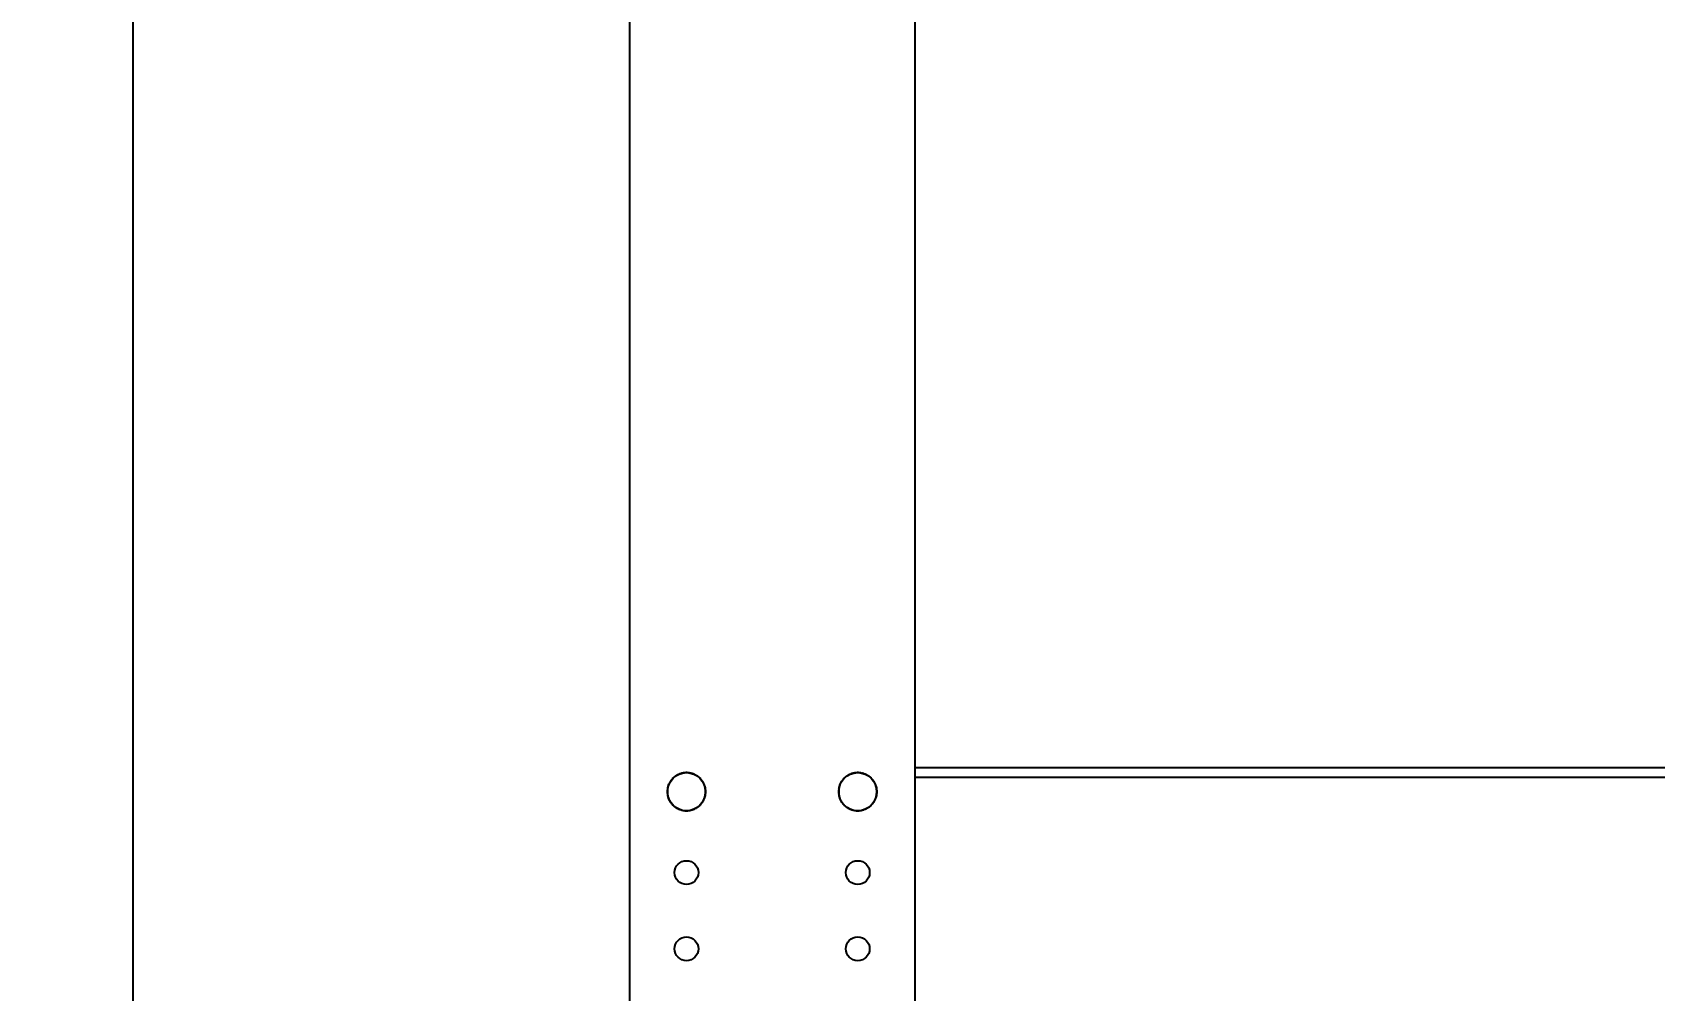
# Model space of a CAD drawing. Header units: millimetres. Extents: x 9226 to 36041, y 16031 to 21779.
# Drawn here: x 17844.9 to 18015.4, y 17242.4 to 17343 of the extents above; entities that cross this region are included whole.
import ezdxf

# ---------------------------------------------------------------- set-up
doc = ezdxf.new("R2010")
doc.units = ezdxf.units.MM
doc.layers.add('02___PRT_ALL_AXES', color=7, linetype='Continuous')
doc.styles.get("Standard").update_dxf_attribs({"font": 'arial.ttf'})
doc.dimstyles.new('ISO-15', dxfattribs={"dimtxt": 15, "dimasz": 4, "dimexe": 1.25, "dimexo": 5, "dimgap": 5, "dimtad": 1, "dimtoh": 1, "dimdec": 1, "dimdsep": 46, "dimtxsty": 'Standard', "dimcen": 2.5, "dimadec": 0, "dimazin": 0, "dimtfac": 1, "dimtdec": 1, "dimtmove": 0, "dimatfit": 3, "dimfxl": 1, "dimarcsym": 0})

# ---------------------------------------------------------------- blocks, each defined once
blk = doc.blocks.new('*D296')
at = {"color": 0, "lineweight": -2, "transparency": 16777216}
for p, q in [((17917.63, 17854.25), (17854.19, 17854.25)), ((17855.44, 17850.25), (17855.44, 17174.75)), ((17902.63, 17170.75), (17854.19, 17170.75))]:
    blk.add_line(p, q, dxfattribs=at)
at = {"color": 0, "transparency": 16777216}
for points in [[(17854.77, 17850.25), (17856.11, 17850.25), (17855.44, 17854.25)], [(17854.77, 17174.75), (17856.11, 17174.75), (17855.44, 17170.75)]]:
    blk.add_solid(points, dxfattribs=at)
at = {"layer": 'Defpoints', "color": 0, "transparency": 16777216}
for p in [(17922.63, 17854.25), (17855.44, 17170.75), (17907.63, 17170.75)]:
    blk.add_point(p, dxfattribs=at)
at = {"color": 0, "lineweight": -3, "transparency": 16777216, "insert": (17840.73, 17512.5), "char_height": 15, "attachment_point": 5, "rotation": 90}
blk.add_mtext('683.5mm [2\'-2 7/8"]', dxfattribs=at)

msp = doc.modelspace()

# ---------------------------------------------------------------- linework, layer by layer
at = {"color": 7, "linetype": 'Continuous', "lineweight": -3}
for p, q in [((17907.626, 17843.252), (17907.626, 17170.752)), ((17937.626, 17843.252), (17937.626, 17170.752)), ((17911.932, 17264.315), (17911.897, 17264.353)), ((17911.897, 17264.353), (17911.947, 17264.337)), ((17911.98, 17264.388), (17911.947, 17264.427)), ((17911.947, 17264.427), (17911.996, 17264.41)), ((17912.031, 17264.458), (17912, 17264.499)), ((17912, 17264.499), (17912.048, 17264.48)), ((17912.086, 17264.527), (17912.056, 17264.569)), ((17912.056, 17264.569), (17912.103, 17264.547)), ((17912.143, 17264.593), (17912.115, 17264.636)), ((17912.115, 17264.636), (17912.161, 17264.613)), ((17912.177, 17264.701), (17912.222, 17264.675)), ((17912.203, 17264.656), (17912.177, 17264.701)), ((17912.241, 17264.763), (17912.285, 17264.735)), ((17912.265, 17264.717), (17912.241, 17264.763)), ((17912.309, 17264.822), (17912.351, 17264.792)), ((17912.33, 17264.775), (17912.309, 17264.822)), ((17912.378, 17264.878), (17912.419, 17264.846)), ((17912.398, 17264.83), (17912.378, 17264.878)), ((17912.45, 17264.931), (17912.49, 17264.897)), ((17912.468, 17264.882), (17912.45, 17264.931)), ((17912.525, 17264.98), (17912.563, 17264.945)), ((17912.54, 17264.931), (17912.525, 17264.98)), ((17912.601, 17265.027), (17912.638, 17264.99)), ((17912.615, 17264.977), (17912.601, 17265.027)), ((17912.68, 17265.07), (17912.715, 17265.032)), ((17912.691, 17265.019), (17912.68, 17265.07)), ((17912.76, 17265.109), (17912.793, 17265.07)), ((17912.769, 17265.058), (17912.76, 17265.109)), ((17912.842, 17265.145), (17912.873, 17265.104)), ((17912.849, 17265.094), (17912.842, 17265.145)), ((17912.925, 17265.178), (17912.955, 17265.135)), ((17912.93, 17265.126), (17912.925, 17265.178)), ((17913.01, 17265.207), (17913.038, 17265.163)), ((17913.012, 17265.155), (17913.01, 17265.207)), ((17913.096, 17265.232), (17913.122, 17265.187)), ((17913.096, 17265.18), (17913.096, 17265.232)), ((17913.18, 17265.201), (17913.183, 17265.253)), ((17913.183, 17265.253), (17913.206, 17265.207)), ((17913.266, 17265.219), (17913.27, 17265.27)), ((17913.27, 17265.27), (17913.292, 17265.223)), ((17913.352, 17265.233), (17913.359, 17265.284)), ((17913.359, 17265.284), (17913.378, 17265.236)), ((17913.439, 17265.243), (17913.448, 17265.294)), ((17913.448, 17265.294), (17913.465, 17265.245)), ((17913.526, 17265.249), (17913.537, 17265.3)), ((17913.537, 17265.3), (17913.552, 17265.25)), ((17913.613, 17265.251), (17913.626, 17265.302)), ((17913.626, 17265.302), (17913.64, 17265.251)), ((17913.7, 17265.25), (17913.716, 17265.3)), ((17913.716, 17265.3), (17913.727, 17265.249)), ((17913.787, 17265.245), (17913.805, 17265.294)), ((17913.805, 17265.294), (17913.814, 17265.243)), ((17913.874, 17265.236), (17913.894, 17265.284)), ((17913.894, 17265.284), (17913.901, 17265.233)), ((17913.96, 17265.223), (17913.982, 17265.27)), ((17913.982, 17265.27), (17913.987, 17265.219)), ((17914.046, 17265.207), (17914.07, 17265.253)), ((17914.07, 17265.253), (17914.072, 17265.201)), ((17914.131, 17265.187), (17914.157, 17265.232)), ((17914.157, 17265.232), (17914.157, 17265.18)), ((17914.215, 17265.163), (17914.243, 17265.207)), ((17914.243, 17265.207), (17914.24, 17265.155)), ((17914.298, 17265.135), (17914.327, 17265.178)), ((17914.327, 17265.178), (17914.323, 17265.126)), ((17914.379, 17265.104), (17914.411, 17265.145)), ((17914.411, 17265.145), (17914.404, 17265.094)), ((17914.459, 17265.07), (17914.493, 17265.109)), ((17914.493, 17265.109), (17914.484, 17265.058)), ((17914.538, 17265.032), (17914.573, 17265.07)), ((17914.573, 17265.07), (17914.562, 17265.019)), ((17914.615, 17264.99), (17914.651, 17265.027)), ((17914.651, 17265.027), (17914.638, 17264.977)), ((17914.69, 17264.945), (17914.728, 17264.98)), ((17914.728, 17264.98), (17914.712, 17264.931)), ((17914.762, 17264.897), (17914.802, 17264.931)), ((17914.802, 17264.931), (17914.784, 17264.882)), ((17914.833, 17264.846), (17914.874, 17264.878)), ((17914.874, 17264.878), (17914.854, 17264.83)), ((17914.902, 17264.792), (17914.944, 17264.822)), ((17914.944, 17264.822), (17914.922, 17264.775)), ((17914.968, 17264.735), (17915.011, 17264.763)), ((17915.011, 17264.763), (17914.987, 17264.717)), ((17915.031, 17264.675), (17915.076, 17264.701)), ((17915.076, 17264.701), (17915.05, 17264.656)), ((17915.092, 17264.613), (17915.138, 17264.636)), ((17915.138, 17264.636), (17915.11, 17264.593)), ((17915.15, 17264.547), (17915.197, 17264.569)), ((17915.197, 17264.569), (17915.167, 17264.527)), ((17915.205, 17264.48), (17915.253, 17264.499)), ((17915.253, 17264.499), (17915.221, 17264.458)), ((17915.257, 17264.41), (17915.306, 17264.427)), ((17915.306, 17264.427), (17915.272, 17264.388)), ((17915.306, 17264.337), (17915.355, 17264.353)), ((17915.355, 17264.353), (17915.32, 17264.315)), ((17929.932, 17264.315), (17929.897, 17264.353)), ((17929.897, 17264.353), (17929.947, 17264.337)), ((17929.98, 17264.388), (17929.947, 17264.427)), ((17929.947, 17264.427), (17929.996, 17264.41)), ((17930.031, 17264.458), (17930, 17264.499)), ((17930, 17264.499), (17930.048, 17264.48)), ((17930.086, 17264.527), (17930.056, 17264.569)), ((17930.056, 17264.569), (17930.103, 17264.547)), ((17930.143, 17264.593), (17930.115, 17264.636)), ((17930.115, 17264.636), (17930.161, 17264.613)), ((17930.203, 17264.656), (17930.177, 17264.701)), ((17930.177, 17264.701), (17930.222, 17264.675)), ((17930.241, 17264.763), (17930.285, 17264.735)), ((17930.265, 17264.717), (17930.241, 17264.763)), ((17930.309, 17264.822), (17930.351, 17264.792)), ((17930.33, 17264.775), (17930.309, 17264.822)), ((17930.378, 17264.878), (17930.419, 17264.846)), ((17930.398, 17264.83), (17930.378, 17264.878)), ((17930.45, 17264.931), (17930.49, 17264.897)), ((17930.468, 17264.882), (17930.45, 17264.931)), ((17930.525, 17264.98), (17930.563, 17264.945)), ((17930.54, 17264.931), (17930.525, 17264.98)), ((17930.601, 17265.027), (17930.638, 17264.99)), ((17930.615, 17264.977), (17930.601, 17265.027)), ((17930.68, 17265.07), (17930.715, 17265.032)), ((17930.691, 17265.019), (17930.68, 17265.07)), ((17930.76, 17265.109), (17930.793, 17265.07)), ((17930.769, 17265.058), (17930.76, 17265.109)), ((17930.842, 17265.145), (17930.873, 17265.104)), ((17930.849, 17265.094), (17930.842, 17265.145)), ((17930.925, 17265.178), (17930.955, 17265.135)), ((17930.93, 17265.126), (17930.925, 17265.178)), ((17931.01, 17265.207), (17931.038, 17265.163)), ((17931.012, 17265.155), (17931.01, 17265.207)), ((17931.096, 17265.232), (17931.122, 17265.187)), ((17931.096, 17265.18), (17931.096, 17265.232)), ((17931.18, 17265.201), (17931.183, 17265.253)), ((17931.183, 17265.253), (17931.206, 17265.207)), ((17931.266, 17265.219), (17931.27, 17265.27)), ((17931.27, 17265.27), (17931.292, 17265.223)), ((17931.352, 17265.233), (17931.359, 17265.284)), ((17931.359, 17265.284), (17931.378, 17265.236)), ((17931.439, 17265.243), (17931.448, 17265.294)), ((17931.448, 17265.294), (17931.465, 17265.245)), ((17931.526, 17265.249), (17931.537, 17265.3)), ((17931.537, 17265.3), (17931.552, 17265.25)), ((17931.613, 17265.251), (17931.626, 17265.302)), ((17931.626, 17265.302), (17931.64, 17265.251)), ((17931.7, 17265.25), (17931.716, 17265.3)), ((17931.716, 17265.3), (17931.727, 17265.249)), ((17931.787, 17265.245), (17931.805, 17265.294)), ((17931.805, 17265.294), (17931.814, 17265.243)), ((17931.874, 17265.236), (17931.894, 17265.284)), ((17931.894, 17265.284), (17931.901, 17265.233)), ((17931.96, 17265.223), (17931.982, 17265.27)), ((17931.982, 17265.27), (17931.987, 17265.219)), ((17932.046, 17265.207), (17932.07, 17265.253)), ((17932.07, 17265.253), (17932.072, 17265.201)), ((17932.131, 17265.187), (17932.157, 17265.232)), ((17932.157, 17265.232), (17932.157, 17265.18)), ((17932.215, 17265.163), (17932.243, 17265.207)), ((17932.243, 17265.207), (17932.24, 17265.155)), ((17932.298, 17265.135), (17932.327, 17265.178)), ((17932.327, 17265.178), (17932.323, 17265.126)), ((17932.379, 17265.104), (17932.411, 17265.145)), ((17932.411, 17265.145), (17932.404, 17265.094)), ((17932.459, 17265.07), (17932.493, 17265.109)), ((17932.493, 17265.109), (17932.484, 17265.058)), ((17932.538, 17265.032), (17932.573, 17265.07)), ((17932.573, 17265.07), (17932.562, 17265.019)), ((17932.615, 17264.99), (17932.651, 17265.027)), ((17932.651, 17265.027), (17932.638, 17264.977)), ((17932.69, 17264.945), (17932.728, 17264.98)), ((17932.728, 17264.98), (17932.712, 17264.931)), ((17932.762, 17264.897), (17932.802, 17264.931)), ((17932.802, 17264.931), (17932.784, 17264.882)), ((17932.833, 17264.846), (17932.874, 17264.878)), ((17932.874, 17264.878), (17932.854, 17264.83)), ((17932.902, 17264.792), (17932.944, 17264.822)), ((17932.944, 17264.822), (17932.922, 17264.775)), ((17932.968, 17264.735), (17933.011, 17264.763)), ((17933.011, 17264.763), (17932.987, 17264.717)), ((17933.031, 17264.675), (17933.076, 17264.701)), ((17933.076, 17264.701), (17933.05, 17264.656)), ((17933.092, 17264.613), (17933.138, 17264.636)), ((17933.138, 17264.636), (17933.11, 17264.593)), ((17933.15, 17264.547), (17933.197, 17264.569)), ((17933.197, 17264.569), (17933.167, 17264.527)), ((17933.205, 17264.48), (17933.253, 17264.499)), ((17933.253, 17264.499), (17933.221, 17264.458)), ((17933.257, 17264.41), (17933.306, 17264.427)), ((17933.306, 17264.427), (17933.272, 17264.388)), ((17933.306, 17264.337), (17933.355, 17264.353)), ((17933.355, 17264.353), (17933.32, 17264.315)), ((18447.626, 17265.752), (17937.626, 17265.752)), ((17911.576, 17263.252), (17911.626, 17263.265)), ((17911.626, 17263.238), (17911.576, 17263.252)), ((17911.578, 17263.341), (17911.629, 17263.352)), ((17911.628, 17263.325), (17911.578, 17263.341)), ((17911.578, 17263.162), (17911.628, 17263.178)), ((17911.629, 17263.151), (17911.578, 17263.162)), ((17911.584, 17263.43), (17911.635, 17263.439)), ((17911.633, 17263.412), (17911.584, 17263.43)), ((17911.584, 17263.073), (17911.633, 17263.091)), ((17911.635, 17263.064), (17911.584, 17263.073)), ((17911.594, 17263.519), (17911.645, 17263.526)), ((17911.642, 17263.499), (17911.594, 17263.519)), ((17911.594, 17262.984), (17911.642, 17263.004)), ((17911.645, 17262.977), (17911.594, 17262.984)), ((17911.607, 17263.607), (17911.659, 17263.612)), ((17911.654, 17263.586), (17911.607, 17263.607)), ((17911.607, 17262.896), (17911.654, 17262.917)), ((17911.659, 17262.891), (17911.607, 17262.896)), ((17911.625, 17263.695), (17911.677, 17263.697)), ((17911.671, 17263.671), (17911.625, 17263.695)), ((17911.625, 17262.808), (17911.671, 17262.832)), ((17911.677, 17262.806), (17911.625, 17262.808)), ((17911.691, 17263.756), (17911.646, 17263.782)), ((17911.646, 17263.782), (17911.698, 17263.782)), ((17911.646, 17262.721), (17911.691, 17262.747)), ((17911.698, 17262.721), (17911.646, 17262.721)), ((17911.715, 17263.84), (17911.671, 17263.868)), ((17911.671, 17263.868), (17911.723, 17263.866)), ((17911.671, 17262.635), (17911.715, 17262.663)), ((17911.723, 17262.637), (17911.671, 17262.635)), ((17911.742, 17263.923), (17911.7, 17263.953)), ((17911.7, 17263.953), (17911.751, 17263.948)), ((17911.773, 17264.004), (17911.732, 17264.036)), ((17911.732, 17264.036), (17911.784, 17264.029)), ((17911.808, 17264.085), (17911.768, 17264.118)), ((17911.768, 17264.118), (17911.819, 17264.109)), ((17911.846, 17264.163), (17911.808, 17264.198)), ((17911.808, 17264.198), (17911.858, 17264.187)), ((17911.888, 17264.24), (17911.851, 17264.277)), ((17911.851, 17264.277), (17911.901, 17264.263)), ((17915.352, 17264.263), (17915.402, 17264.277)), ((17915.402, 17264.277), (17915.365, 17264.24)), ((17915.394, 17264.187), (17915.445, 17264.198)), ((17915.445, 17264.198), (17915.406, 17264.163)), ((17915.433, 17264.109), (17915.484, 17264.118)), ((17915.484, 17264.118), (17915.444, 17264.085)), ((17915.469, 17264.029), (17915.52, 17264.036)), ((17915.52, 17264.036), (17915.479, 17264.004)), ((17915.501, 17263.948), (17915.553, 17263.953)), ((17915.553, 17263.953), (17915.51, 17263.923)), ((17915.53, 17263.866), (17915.581, 17263.868)), ((17915.581, 17262.635), (17915.53, 17262.637)), ((17915.581, 17263.868), (17915.538, 17263.84)), ((17915.538, 17262.663), (17915.581, 17262.635)), ((17915.555, 17263.782), (17915.606, 17263.782)), ((17915.606, 17262.721), (17915.555, 17262.721)), ((17915.606, 17263.782), (17915.562, 17263.756)), ((17915.562, 17262.747), (17915.606, 17262.721)), ((17915.576, 17263.697), (17915.628, 17263.695)), ((17915.628, 17262.808), (17915.576, 17262.806)), ((17915.628, 17263.695), (17915.582, 17263.671)), ((17915.582, 17262.832), (17915.628, 17262.808)), ((17915.593, 17263.612), (17915.645, 17263.607)), ((17915.645, 17262.896), (17915.593, 17262.891)), ((17915.645, 17263.607), (17915.598, 17263.586)), ((17915.598, 17262.917), (17915.645, 17262.896)), ((17915.607, 17263.526), (17915.659, 17263.519)), ((17915.659, 17262.984), (17915.607, 17262.977)), ((17915.659, 17263.519), (17915.611, 17263.499)), ((17915.611, 17263.004), (17915.659, 17262.984)), ((17915.617, 17263.439), (17915.668, 17263.43)), ((17915.668, 17263.073), (17915.617, 17263.064)), ((17915.668, 17263.43), (17915.62, 17263.412)), ((17915.62, 17263.091), (17915.668, 17263.073)), ((17915.624, 17263.352), (17915.674, 17263.341)), ((17915.674, 17263.162), (17915.624, 17263.151)), ((17915.674, 17263.341), (17915.625, 17263.325)), ((17915.625, 17263.178), (17915.674, 17263.162)), ((17915.626, 17263.265), (17915.676, 17263.252)), ((17915.676, 17263.252), (17915.626, 17263.238)), ((17929.576, 17263.252), (17929.626, 17263.265)), ((17929.626, 17263.238), (17929.576, 17263.252)), ((17929.578, 17263.341), (17929.629, 17263.352)), ((17929.628, 17263.325), (17929.578, 17263.341)), ((17929.578, 17263.162), (17929.628, 17263.178)), ((17929.629, 17263.151), (17929.578, 17263.162)), ((17929.584, 17263.43), (17929.635, 17263.439)), ((17929.633, 17263.412), (17929.584, 17263.43)), ((17929.584, 17263.073), (17929.633, 17263.091)), ((17929.635, 17263.064), (17929.584, 17263.073)), ((17929.594, 17263.519), (17929.645, 17263.526)), ((17929.642, 17263.499), (17929.594, 17263.519)), ((17929.594, 17262.984), (17929.642, 17263.004)), ((17929.645, 17262.977), (17929.594, 17262.984)), ((17929.607, 17263.607), (17929.659, 17263.612)), ((17929.654, 17263.586), (17929.607, 17263.607)), ((17929.607, 17262.896), (17929.654, 17262.917)), ((17929.659, 17262.891), (17929.607, 17262.896)), ((17929.625, 17263.695), (17929.677, 17263.697)), ((17929.671, 17263.671), (17929.625, 17263.695)), ((17929.625, 17262.808), (17929.671, 17262.832)), ((17929.677, 17262.806), (17929.625, 17262.808)), ((17929.691, 17263.756), (17929.646, 17263.782)), ((17929.646, 17263.782), (17929.698, 17263.782)), ((17929.646, 17262.721), (17929.691, 17262.747)), ((17929.698, 17262.721), (17929.646, 17262.721)), ((17929.715, 17263.84), (17929.671, 17263.868)), ((17929.671, 17263.868), (17929.723, 17263.866)), ((17929.671, 17262.635), (17929.715, 17262.663)), ((17929.723, 17262.637), (17929.671, 17262.635)), ((17929.742, 17263.923), (17929.7, 17263.953)), ((17929.7, 17263.953), (17929.751, 17263.948)), ((17929.773, 17264.004), (17929.732, 17264.036)), ((17929.732, 17264.036), (17929.784, 17264.029)), ((17929.808, 17264.085), (17929.768, 17264.118)), ((17929.768, 17264.118), (17929.819, 17264.109)), ((17929.846, 17264.163), (17929.808, 17264.198)), ((17929.808, 17264.198), (17929.858, 17264.187)), ((17929.888, 17264.24), (17929.851, 17264.277)), ((17929.851, 17264.277), (17929.901, 17264.263)), ((17933.352, 17264.263), (17933.402, 17264.277)), ((17933.402, 17264.277), (17933.365, 17264.24)), ((17933.394, 17264.187), (17933.445, 17264.198)), ((17933.445, 17264.198), (17933.406, 17264.163)), ((17933.433, 17264.109), (17933.484, 17264.118)), ((17933.484, 17264.118), (17933.444, 17264.085)), ((17933.469, 17264.029), (17933.52, 17264.036)), ((17933.52, 17264.036), (17933.479, 17264.004)), ((17933.501, 17263.948), (17933.553, 17263.953)), ((17933.553, 17263.953), (17933.51, 17263.923)), ((17933.53, 17263.866), (17933.581, 17263.868)), ((17933.581, 17262.635), (17933.53, 17262.637)), ((17933.581, 17263.868), (17933.538, 17263.84)), ((17933.538, 17262.663), (17933.581, 17262.635)), ((17933.555, 17263.782), (17933.606, 17263.782)), ((17933.606, 17262.721), (17933.555, 17262.721)), ((17933.606, 17263.782), (17933.562, 17263.756)), ((17933.562, 17262.747), (17933.606, 17262.721)), ((17933.576, 17263.697), (17933.628, 17263.695)), ((17933.628, 17262.808), (17933.576, 17262.806)), ((17933.628, 17263.695), (17933.582, 17263.671)), ((17933.582, 17262.832), (17933.628, 17262.808)), ((17933.593, 17263.612), (17933.645, 17263.607)), ((17933.645, 17262.896), (17933.593, 17262.891)), ((17933.645, 17263.607), (17933.598, 17263.586)), ((17933.598, 17262.917), (17933.645, 17262.896)), ((17933.607, 17263.526), (17933.659, 17263.519)), ((17933.659, 17262.984), (17933.607, 17262.977)), ((17933.659, 17263.519), (17933.611, 17263.499)), ((17933.611, 17263.004), (17933.659, 17262.984)), ((17933.617, 17263.439), (17933.668, 17263.43)), ((17933.668, 17263.073), (17933.617, 17263.064)), ((17933.668, 17263.43), (17933.62, 17263.412)), ((17933.62, 17263.091), (17933.668, 17263.073)), ((17933.624, 17263.352), (17933.674, 17263.341)), ((17933.674, 17263.162), (17933.624, 17263.151)), ((17933.674, 17263.341), (17933.625, 17263.325)), ((17933.625, 17263.178), (17933.674, 17263.162)), ((17933.626, 17263.265), (17933.676, 17263.252)), ((17933.676, 17263.252), (17933.626, 17263.238)), ((17911.7, 17262.55), (17911.742, 17262.58)), ((17911.751, 17262.555), (17911.7, 17262.55)), ((17911.732, 17262.467), (17911.773, 17262.499)), ((17911.784, 17262.474), (17911.732, 17262.467)), ((17911.768, 17262.385), (17911.808, 17262.418)), ((17911.819, 17262.394), (17911.768, 17262.385)), ((17911.808, 17262.305), (17911.846, 17262.34)), ((17911.858, 17262.316), (17911.808, 17262.305)), ((17911.851, 17262.227), (17911.888, 17262.263)), ((17911.901, 17262.24), (17911.851, 17262.227)), ((17911.897, 17262.15), (17911.932, 17262.188)), ((17911.947, 17262.166), (17911.897, 17262.15)), ((17911.947, 17262.076), (17911.98, 17262.115)), ((17911.996, 17262.093), (17911.947, 17262.076)), ((17912, 17262.004), (17912.031, 17262.045)), ((17912.048, 17262.023), (17912, 17262.004)), ((17912.056, 17261.934), (17912.086, 17261.976)), ((17912.103, 17261.956), (17912.056, 17261.934)), ((17912.115, 17261.867), (17912.143, 17261.91)), ((17912.161, 17261.89), (17912.115, 17261.867)), ((17912.177, 17261.802), (17912.203, 17261.847)), ((17912.222, 17261.828), (17912.177, 17261.802)), ((17912.241, 17261.74), (17912.265, 17261.786)), ((17912.285, 17261.768), (17912.241, 17261.74)), ((17912.309, 17261.681), (17912.33, 17261.728)), ((17912.351, 17261.711), (17912.309, 17261.681)), ((17912.378, 17261.625), (17912.398, 17261.673)), ((17912.419, 17261.657), (17912.378, 17261.625)), ((17912.45, 17261.572), (17912.468, 17261.621)), ((17912.49, 17261.606), (17912.45, 17261.572)), ((17912.525, 17261.523), (17912.54, 17261.572)), ((17912.563, 17261.558), (17912.525, 17261.523)), ((17912.601, 17261.476), (17912.615, 17261.526)), ((17912.638, 17261.513), (17912.601, 17261.476)), ((17912.68, 17261.433), (17912.691, 17261.484)), ((17912.715, 17261.471), (17912.68, 17261.433)), ((17912.76, 17261.394), (17912.769, 17261.445)), ((17912.793, 17261.433), (17912.76, 17261.394)), ((17912.842, 17261.358), (17912.849, 17261.409)), ((17912.873, 17261.399), (17912.842, 17261.358)), ((17912.925, 17261.325), (17912.93, 17261.377)), ((17912.955, 17261.368), (17912.925, 17261.325)), ((17913.01, 17261.296), (17913.012, 17261.348)), ((17913.038, 17261.34), (17913.01, 17261.296)), ((17913.096, 17261.271), (17913.096, 17261.323)), ((17913.122, 17261.316), (17913.096, 17261.271)), ((17913.183, 17261.25), (17913.18, 17261.302)), ((17913.206, 17261.296), (17913.183, 17261.25)), ((17913.27, 17261.233), (17913.266, 17261.284)), ((17913.292, 17261.28), (17913.27, 17261.233)), ((17913.359, 17261.219), (17913.352, 17261.27)), ((17913.378, 17261.267), (17913.359, 17261.219)), ((17913.448, 17261.209), (17913.439, 17261.26)), ((17913.465, 17261.258), (17913.448, 17261.209)), ((17913.537, 17261.203), (17913.526, 17261.254)), ((17913.552, 17261.253), (17913.537, 17261.203)), ((17913.626, 17261.202), (17913.613, 17261.252)), ((17913.64, 17261.252), (17913.626, 17261.202)), ((17913.716, 17261.203), (17913.7, 17261.253)), ((17913.727, 17261.254), (17913.716, 17261.203)), ((17913.805, 17261.209), (17913.787, 17261.258)), ((17913.814, 17261.26), (17913.805, 17261.209)), ((17913.894, 17261.219), (17913.874, 17261.267)), ((17913.901, 17261.27), (17913.894, 17261.219)), ((17913.982, 17261.233), (17913.96, 17261.28)), ((17913.987, 17261.284), (17913.982, 17261.233)), ((17914.07, 17261.25), (17914.046, 17261.296)), ((17914.072, 17261.302), (17914.07, 17261.25)), ((17914.157, 17261.271), (17914.131, 17261.316)), ((17914.157, 17261.323), (17914.157, 17261.271)), ((17914.243, 17261.296), (17914.215, 17261.34)), ((17914.24, 17261.348), (17914.243, 17261.296)), ((17914.327, 17261.325), (17914.298, 17261.368)), ((17914.323, 17261.377), (17914.327, 17261.325)), ((17914.411, 17261.358), (17914.379, 17261.399)), ((17914.404, 17261.409), (17914.411, 17261.358)), ((17914.493, 17261.394), (17914.459, 17261.433)), ((17914.484, 17261.445), (17914.493, 17261.394)), ((17914.573, 17261.433), (17914.538, 17261.471)), ((17914.562, 17261.484), (17914.573, 17261.433)), ((17914.651, 17261.476), (17914.615, 17261.513)), ((17914.638, 17261.526), (17914.651, 17261.476)), ((17914.728, 17261.523), (17914.69, 17261.558)), ((17914.712, 17261.572), (17914.728, 17261.523)), ((17914.802, 17261.572), (17914.762, 17261.606)), ((17914.784, 17261.621), (17914.802, 17261.572)), ((17914.874, 17261.625), (17914.833, 17261.657)), ((17914.854, 17261.673), (17914.874, 17261.625)), ((17914.944, 17261.681), (17914.902, 17261.711)), ((17914.922, 17261.728), (17914.944, 17261.681)), ((17915.011, 17261.74), (17914.968, 17261.768)), ((17914.987, 17261.786), (17915.011, 17261.74)), ((17915.076, 17261.802), (17915.031, 17261.828)), ((17915.05, 17261.847), (17915.076, 17261.802)), ((17915.138, 17261.867), (17915.092, 17261.89)), ((17915.11, 17261.91), (17915.138, 17261.867)), ((17915.197, 17261.934), (17915.15, 17261.956)), ((17915.167, 17261.976), (17915.197, 17261.934)), ((17915.253, 17262.004), (17915.205, 17262.023)), ((17915.221, 17262.045), (17915.253, 17262.004)), ((17915.306, 17262.076), (17915.257, 17262.093)), ((17915.272, 17262.115), (17915.306, 17262.076)), ((17915.355, 17262.15), (17915.306, 17262.166)), ((17915.32, 17262.188), (17915.355, 17262.15)), ((17915.402, 17262.227), (17915.352, 17262.24)), ((17915.365, 17262.263), (17915.402, 17262.227)), ((17915.445, 17262.305), (17915.394, 17262.316)), ((17915.406, 17262.34), (17915.445, 17262.305)), ((17915.484, 17262.385), (17915.433, 17262.394)), ((17915.444, 17262.418), (17915.484, 17262.385)), ((17915.52, 17262.467), (17915.469, 17262.474)), ((17915.479, 17262.499), (17915.52, 17262.467)), ((17915.553, 17262.55), (17915.501, 17262.555)), ((17915.51, 17262.58), (17915.553, 17262.55)), ((17929.7, 17262.55), (17929.742, 17262.58)), ((17929.751, 17262.555), (17929.7, 17262.55)), ((17929.732, 17262.467), (17929.773, 17262.499)), ((17929.784, 17262.474), (17929.732, 17262.467)), ((17929.768, 17262.385), (17929.808, 17262.418)), ((17929.819, 17262.394), (17929.768, 17262.385)), ((17929.808, 17262.305), (17929.846, 17262.34)), ((17929.858, 17262.316), (17929.808, 17262.305)), ((17929.851, 17262.227), (17929.888, 17262.263)), ((17929.901, 17262.24), (17929.851, 17262.227)), ((17929.897, 17262.15), (17929.932, 17262.188)), ((17929.947, 17262.166), (17929.897, 17262.15)), ((17929.947, 17262.076), (17929.98, 17262.115)), ((17929.996, 17262.093), (17929.947, 17262.076)), ((17930, 17262.004), (17930.031, 17262.045)), ((17930.048, 17262.023), (17930, 17262.004)), ((17930.056, 17261.934), (17930.086, 17261.976)), ((17930.103, 17261.956), (17930.056, 17261.934)), ((17930.115, 17261.867), (17930.143, 17261.91)), ((17930.161, 17261.89), (17930.115, 17261.867)), ((17930.177, 17261.802), (17930.203, 17261.847)), ((17930.222, 17261.828), (17930.177, 17261.802)), ((17930.241, 17261.74), (17930.265, 17261.786)), ((17930.285, 17261.768), (17930.241, 17261.74)), ((17930.309, 17261.681), (17930.33, 17261.728)), ((17930.351, 17261.711), (17930.309, 17261.681)), ((17930.378, 17261.625), (17930.398, 17261.673)), ((17930.419, 17261.657), (17930.378, 17261.625)), ((17930.45, 17261.572), (17930.468, 17261.621)), ((17930.49, 17261.606), (17930.45, 17261.572)), ((17930.525, 17261.523), (17930.54, 17261.572)), ((17930.563, 17261.558), (17930.525, 17261.523)), ((17930.601, 17261.476), (17930.615, 17261.526)), ((17930.638, 17261.513), (17930.601, 17261.476)), ((17930.68, 17261.433), (17930.691, 17261.484)), ((17930.715, 17261.471), (17930.68, 17261.433)), ((17930.76, 17261.394), (17930.769, 17261.445)), ((17930.793, 17261.433), (17930.76, 17261.394)), ((17930.842, 17261.358), (17930.849, 17261.409)), ((17930.873, 17261.399), (17930.842, 17261.358)), ((17930.925, 17261.325), (17930.93, 17261.377)), ((17930.955, 17261.368), (17930.925, 17261.325)), ((17931.01, 17261.296), (17931.012, 17261.348)), ((17931.038, 17261.34), (17931.01, 17261.296)), ((17931.096, 17261.271), (17931.096, 17261.323)), ((17931.122, 17261.316), (17931.096, 17261.271)), ((17931.183, 17261.25), (17931.18, 17261.302)), ((17931.206, 17261.296), (17931.183, 17261.25)), ((17931.27, 17261.233), (17931.266, 17261.284)), ((17931.292, 17261.28), (17931.27, 17261.233)), ((17931.359, 17261.219), (17931.352, 17261.27)), ((17931.378, 17261.267), (17931.359, 17261.219)), ((17931.448, 17261.209), (17931.439, 17261.26)), ((17931.465, 17261.258), (17931.448, 17261.209)), ((17931.537, 17261.203), (17931.526, 17261.254)), ((17931.552, 17261.253), (17931.537, 17261.203)), ((17931.626, 17261.202), (17931.613, 17261.252)), ((17931.64, 17261.252), (17931.626, 17261.202)), ((17931.716, 17261.203), (17931.7, 17261.253)), ((17931.727, 17261.254), (17931.716, 17261.203)), ((17931.805, 17261.209), (17931.787, 17261.258)), ((17931.814, 17261.26), (17931.805, 17261.209)), ((17931.894, 17261.219), (17931.874, 17261.267)), ((17931.901, 17261.27), (17931.894, 17261.219)), ((17931.982, 17261.233), (17931.96, 17261.28)), ((17931.987, 17261.284), (17931.982, 17261.233)), ((17932.07, 17261.25), (17932.046, 17261.296)), ((17932.072, 17261.302), (17932.07, 17261.25)), ((17932.157, 17261.271), (17932.131, 17261.316)), ((17932.157, 17261.323), (17932.157, 17261.271)), ((17932.243, 17261.296), (17932.215, 17261.34)), ((17932.24, 17261.348), (17932.243, 17261.296)), ((17932.327, 17261.325), (17932.298, 17261.368)), ((17932.323, 17261.377), (17932.327, 17261.325)), ((17932.411, 17261.358), (17932.379, 17261.399)), ((17932.404, 17261.409), (17932.411, 17261.358)), ((17932.493, 17261.394), (17932.459, 17261.433)), ((17932.484, 17261.445), (17932.493, 17261.394)), ((17932.573, 17261.433), (17932.538, 17261.471)), ((17932.562, 17261.484), (17932.573, 17261.433)), ((17932.651, 17261.476), (17932.615, 17261.513)), ((17932.638, 17261.526), (17932.651, 17261.476)), ((17932.728, 17261.523), (17932.69, 17261.558)), ((17932.712, 17261.572), (17932.728, 17261.523)), ((17932.802, 17261.572), (17932.762, 17261.606)), ((17932.784, 17261.621), (17932.802, 17261.572)), ((17932.874, 17261.625), (17932.833, 17261.657)), ((17932.854, 17261.673), (17932.874, 17261.625)), ((17932.944, 17261.681), (17932.902, 17261.711)), ((17932.922, 17261.728), (17932.944, 17261.681)), ((17933.011, 17261.74), (17932.968, 17261.768)), ((17932.987, 17261.786), (17933.011, 17261.74)), ((17933.076, 17261.802), (17933.031, 17261.828)), ((17933.05, 17261.847), (17933.076, 17261.802)), ((17933.138, 17261.867), (17933.092, 17261.89)), ((17933.11, 17261.91), (17933.138, 17261.867)), ((17933.197, 17261.934), (17933.15, 17261.956)), ((17933.167, 17261.976), (17933.197, 17261.934)), ((17933.253, 17262.004), (17933.205, 17262.023)), ((17933.221, 17262.045), (17933.253, 17262.004)), ((17933.306, 17262.076), (17933.257, 17262.093)), ((17933.272, 17262.115), (17933.306, 17262.076)), ((17933.355, 17262.15), (17933.306, 17262.166)), ((17933.32, 17262.188), (17933.355, 17262.15)), ((17933.402, 17262.227), (17933.352, 17262.24)), ((17933.365, 17262.263), (17933.402, 17262.227)), ((17933.445, 17262.305), (17933.394, 17262.316)), ((17933.406, 17262.34), (17933.445, 17262.305)), ((17933.484, 17262.385), (17933.433, 17262.394)), ((17933.444, 17262.418), (17933.484, 17262.385)), ((17933.52, 17262.467), (17933.469, 17262.474)), ((17933.479, 17262.499), (17933.52, 17262.467)), ((17933.553, 17262.55), (17933.501, 17262.555)), ((17933.51, 17262.58), (17933.553, 17262.55))]:
    msp.add_line(p, q, dxfattribs=at)
for centre, start, end in [((17913.626, 17263.252), 147.88416, 149.61584), ((17913.626, 17263.252), 145.38416, 147.11584), ((17913.626, 17263.252), 142.88416, 144.61584), ((17913.626, 17263.252), 140.38416, 142.11584), ((17913.626, 17263.252), 137.88416, 139.61584), ((17913.626, 17263.252), 135.38416, 137.11584), ((17913.626, 17263.252), 132.88416, 134.61584), ((17913.626, 17263.252), 130.38416, 132.11584), ((17913.626, 17263.252), 127.88416, 129.61584), ((17913.626, 17263.252), 125.38416, 127.11584), ((17913.626, 17263.252), 122.88416, 124.61584), ((17913.626, 17263.252), 120.38416, 122.11584), ((17913.626, 17263.252), 117.88416, 119.61584), ((17913.626, 17263.252), 115.38416, 117.11584), ((17913.626, 17263.252), 112.88416, 114.61584), ((17913.626, 17263.252), 110.38416, 112.11584), ((17913.626, 17263.252), 107.88416, 109.61584), ((17913.626, 17263.252), 105.38416, 107.11584), ((17913.626, 17263.252), 102.88416, 104.61584), ((17913.626, 17263.252), 100.38416, 102.11584), ((17913.626, 17263.252), 97.88416, 99.61584), ((17913.626, 17263.252), 95.38416, 97.11584), ((17913.626, 17263.252), 92.88416, 94.61584), ((17913.626, 17263.252), 90.38416, 92.11584), ((17913.626, 17263.252), 87.88416, 89.61584), ((17913.626, 17263.252), 85.38416, 87.11584), ((17913.626, 17263.252), 82.88416, 84.61584), ((17913.626, 17263.252), 80.38416, 82.11584), ((17913.626, 17263.252), 77.88416, 79.61584), ((17913.626, 17263.252), 75.38416, 77.11584), ((17913.626, 17263.252), 72.88416, 74.61584), ((17913.626, 17263.252), 70.38416, 72.11584), ((17913.626, 17263.252), 67.88416, 69.61584), ((17913.626, 17263.252), 65.38416, 67.11584), ((17913.626, 17263.252), 62.88416, 64.61584), ((17913.626, 17263.252), 60.38416, 62.11584), ((17913.626, 17263.252), 57.88416, 59.61584), ((17913.626, 17263.252), 55.38416, 57.11584), ((17913.626, 17263.252), 52.88416, 54.61584), ((17913.626, 17263.252), 50.38416, 52.11584), ((17913.626, 17263.252), 47.88416, 49.61584), ((17913.626, 17263.252), 45.38416, 47.11584), ((17913.626, 17263.252), 42.88416, 44.61584), ((17913.626, 17263.252), 40.38416, 42.11584), ((17913.626, 17263.252), 37.88416, 39.61584), ((17913.626, 17263.252), 35.38416, 37.11584), ((17913.626, 17263.252), 32.88416, 34.61584), ((17913.626, 17263.252), 30.38416, 32.11584), ((17931.626, 17263.252), 147.88416, 149.61584), ((17931.626, 17263.252), 145.38416, 147.11584), ((17931.626, 17263.252), 142.88416, 144.61584), ((17931.626, 17263.252), 140.38416, 142.11584), ((17931.626, 17263.252), 137.88416, 139.61584), ((17931.626, 17263.252), 135.38416, 137.11584), ((17931.626, 17263.252), 132.88416, 134.61584), ((17931.626, 17263.252), 130.38416, 132.11584), ((17931.626, 17263.252), 127.88416, 129.61584), ((17931.626, 17263.252), 125.38416, 127.11584), ((17931.626, 17263.252), 122.88416, 124.61584), ((17931.626, 17263.252), 120.38416, 122.11584), ((17931.626, 17263.252), 117.88416, 119.61584), ((17931.626, 17263.252), 115.38416, 117.11584), ((17931.626, 17263.252), 112.88416, 114.61584), ((17931.626, 17263.252), 110.38416, 112.11584), ((17931.626, 17263.252), 107.88416, 109.61584), ((17931.626, 17263.252), 105.38416, 107.11584), ((17931.626, 17263.252), 102.88416, 104.61584), ((17931.626, 17263.252), 100.38416, 102.11584), ((17931.626, 17263.252), 97.88416, 99.61584), ((17931.626, 17263.252), 95.38416, 97.11584), ((17931.626, 17263.252), 92.88416, 94.61584), ((17931.626, 17263.252), 90.38416, 92.11584), ((17931.626, 17263.252), 87.88416, 89.61584), ((17931.626, 17263.252), 85.38416, 87.11584), ((17931.626, 17263.252), 82.88416, 84.61584), ((17931.626, 17263.252), 80.38416, 82.11584), ((17931.626, 17263.252), 77.88416, 79.61584), ((17931.626, 17263.252), 75.38416, 77.11584), ((17931.626, 17263.252), 72.88416, 74.61584), ((17931.626, 17263.252), 70.38416, 72.11584), ((17931.626, 17263.252), 67.88416, 69.61584), ((17931.626, 17263.252), 65.38416, 67.11584), ((17931.626, 17263.252), 62.88416, 64.61584), ((17931.626, 17263.252), 60.38416, 62.11584), ((17931.626, 17263.252), 57.88416, 59.61584), ((17931.626, 17263.252), 55.38416, 57.11584), ((17931.626, 17263.252), 52.88416, 54.61584), ((17931.626, 17263.252), 50.38416, 52.11584), ((17931.626, 17263.252), 47.88416, 49.61584), ((17931.626, 17263.252), 45.38416, 47.11584), ((17931.626, 17263.252), 42.88416, 44.61584), ((17931.626, 17263.252), 40.38416, 42.11584), ((17931.626, 17263.252), 37.88416, 39.61584), ((17931.626, 17263.252), 35.38416, 37.11584), ((17931.626, 17263.252), 32.88416, 34.61584), ((17931.626, 17263.252), 30.38416, 32.11584), ((17913.626, 17263.252), 177.88416, 179.61584), ((17913.626, 17263.252), 180.38416, 182.11584), ((17913.626, 17263.252), 175.38416, 177.11584), ((17913.626, 17263.252), 182.88416, 184.61584), ((17913.626, 17263.252), 172.88416, 174.61584), ((17913.626, 17263.252), 185.38416, 187.11584), ((17913.626, 17263.252), 170.38416, 172.11584), ((17913.626, 17263.252), 187.88416, 189.61584), ((17913.626, 17263.252), 167.88416, 169.61584), ((17913.626, 17263.252), 190.38416, 192.11584), ((17913.626, 17263.252), 165.38416, 167.11584), ((17913.626, 17263.252), 192.88416, 194.61584), ((17913.626, 17263.252), 162.88416, 164.61584), ((17913.626, 17263.252), 195.38416, 197.11584), ((17913.626, 17263.252), 160.38416, 162.11584), ((17913.626, 17263.252), 197.88416, 199.61584), ((17913.626, 17263.252), 157.88416, 159.61584), ((17913.626, 17263.252), 155.38416, 157.11584), ((17913.626, 17263.252), 152.88416, 154.61584), ((17913.626, 17263.252), 150.38416, 152.11584), ((17913.626, 17263.252), 27.88416, 29.61584), ((17913.626, 17263.252), 25.38416, 27.11584), ((17913.626, 17263.252), 22.88416, 24.61584), ((17913.626, 17263.252), 20.38416, 22.11584), ((17913.626, 17263.252), 17.88416, 19.61584), ((17913.626, 17263.252), 340.38416, 342.11584), ((17913.626, 17263.252), 15.38416, 17.11584), ((17913.626, 17263.252), 342.88416, 344.61584), ((17913.626, 17263.252), 12.88416, 14.61584), ((17913.626, 17263.252), 345.38416, 347.11584), ((17913.626, 17263.252), 10.38416, 12.11584), ((17913.626, 17263.252), 347.88416, 349.61584), ((17913.626, 17263.252), 7.88416, 9.61584), ((17913.626, 17263.252), 350.38416, 352.11584), ((17913.626, 17263.252), 5.38416, 7.11584), ((17913.626, 17263.252), 352.88416, 354.61584), ((17913.626, 17263.252), 2.88416, 4.61584), ((17913.626, 17263.252), 355.38416, 357.11584), ((17913.626, 17263.252), 0.38416, 2.11584), ((17913.626, 17263.252), 357.88416, 359.61584), ((17931.626, 17263.252), 177.88416, 179.61584), ((17931.626, 17263.252), 180.38416, 182.11584), ((17931.626, 17263.252), 175.38416, 177.11584), ((17931.626, 17263.252), 182.88416, 184.61584), ((17931.626, 17263.252), 172.88416, 174.61584), ((17931.626, 17263.252), 185.38416, 187.11584), ((17931.626, 17263.252), 170.38416, 172.11584), ((17931.626, 17263.252), 187.88416, 189.61584), ((17931.626, 17263.252), 167.88416, 169.61584), ((17931.626, 17263.252), 190.38416, 192.11584), ((17931.626, 17263.252), 165.38416, 167.11584), ((17931.626, 17263.252), 192.88416, 194.61584), ((17931.626, 17263.252), 162.88416, 164.61584), ((17931.626, 17263.252), 195.38416, 197.11584), ((17931.626, 17263.252), 160.38416, 162.11584), ((17931.626, 17263.252), 197.88416, 199.61584), ((17931.626, 17263.252), 157.88416, 159.61584), ((17931.626, 17263.252), 155.38416, 157.11584), ((17931.626, 17263.252), 152.88416, 154.61584), ((17931.626, 17263.252), 150.38416, 152.11584), ((17931.626, 17263.252), 27.88416, 29.61584), ((17931.626, 17263.252), 25.38416, 27.11584), ((17931.626, 17263.252), 22.88416, 24.61584), ((17931.626, 17263.252), 20.38416, 22.11584), ((17931.626, 17263.252), 17.88416, 19.61584), ((17931.626, 17263.252), 340.38416, 342.11584), ((17931.626, 17263.252), 15.38416, 17.11584), ((17931.626, 17263.252), 342.88416, 344.61584), ((17931.626, 17263.252), 12.88416, 14.61584), ((17931.626, 17263.252), 345.38416, 347.11584), ((17931.626, 17263.252), 10.38416, 12.11584), ((17931.626, 17263.252), 347.88416, 349.61584), ((17931.626, 17263.252), 7.88416, 9.61584), ((17931.626, 17263.252), 350.38416, 352.11584), ((17931.626, 17263.252), 5.38416, 7.11584), ((17931.626, 17263.252), 352.88416, 354.61584), ((17931.626, 17263.252), 2.88416, 4.61584), ((17931.626, 17263.252), 355.38416, 357.11584), ((17931.626, 17263.252), 0.38416, 2.11584), ((17931.626, 17263.252), 357.88416, 359.61584), ((17913.626, 17263.252), 200.38416, 202.11584), ((17913.626, 17263.252), 202.88416, 204.61584), ((17913.626, 17263.252), 205.38416, 207.11584), ((17913.626, 17263.252), 207.88416, 209.61584), ((17913.626, 17263.252), 210.38416, 212.11584), ((17913.626, 17263.252), 212.88416, 214.61584), ((17913.626, 17263.252), 215.38416, 217.11584), ((17913.626, 17263.252), 217.88416, 219.61584), ((17913.626, 17263.252), 220.38416, 222.11584), ((17913.626, 17263.252), 222.88416, 224.61584), ((17913.626, 17263.252), 225.38416, 227.11584), ((17913.626, 17263.252), 227.88416, 229.61584), ((17913.626, 17263.252), 230.38416, 232.11584), ((17913.626, 17263.252), 232.88416, 234.61584), ((17913.626, 17263.252), 235.38416, 237.11584), ((17913.626, 17263.252), 237.88416, 239.61584), ((17913.626, 17263.252), 240.38416, 242.11584), ((17913.626, 17263.252), 242.88416, 244.61584), ((17913.626, 17263.252), 245.38416, 247.11584), ((17913.626, 17263.252), 247.88416, 249.61584), ((17913.626, 17263.252), 250.38416, 252.11584), ((17913.626, 17263.252), 252.88416, 254.61584), ((17913.626, 17263.252), 255.38416, 257.11584), ((17913.626, 17263.252), 257.88416, 259.61584), ((17913.626, 17263.252), 260.38416, 262.11584), ((17913.626, 17263.252), 262.88416, 264.61584), ((17913.626, 17263.252), 265.38416, 267.11584), ((17913.626, 17263.252), 267.88416, 269.61584), ((17913.626, 17263.252), 270.38416, 272.11584), ((17913.626, 17263.252), 272.88416, 274.61584), ((17913.626, 17263.252), 275.38416, 277.11584), ((17913.626, 17263.252), 277.88416, 279.61584), ((17913.626, 17263.252), 280.38416, 282.11584), ((17913.626, 17263.252), 282.88416, 284.61584), ((17913.626, 17263.252), 285.38416, 287.11584), ((17913.626, 17263.252), 287.88416, 289.61584), ((17913.626, 17263.252), 290.38416, 292.11584), ((17913.626, 17263.252), 292.88416, 294.61584), ((17913.626, 17263.252), 295.38416, 297.11584), ((17913.626, 17263.252), 297.88416, 299.61584), ((17913.626, 17263.252), 300.38416, 302.11584), ((17913.626, 17263.252), 302.88416, 304.61584), ((17913.626, 17263.252), 305.38416, 307.11584), ((17913.626, 17263.252), 307.88416, 309.61584), ((17913.626, 17263.252), 310.38416, 312.11584), ((17913.626, 17263.252), 312.88416, 314.61584), ((17913.626, 17263.252), 315.38416, 317.11584), ((17913.626, 17263.252), 317.88416, 319.61584), ((17913.626, 17263.252), 320.38416, 322.11584), ((17913.626, 17263.252), 322.88416, 324.61584), ((17913.626, 17263.252), 325.38416, 327.11584), ((17913.626, 17263.252), 327.88416, 329.61584), ((17913.626, 17263.252), 330.38416, 332.11584), ((17913.626, 17263.252), 332.88416, 334.61584), ((17913.626, 17263.252), 335.38416, 337.11584), ((17913.626, 17263.252), 337.88416, 339.61584), ((17931.626, 17263.252), 200.38416, 202.11584), ((17931.626, 17263.252), 202.88416, 204.61584), ((17931.626, 17263.252), 205.38416, 207.11584), ((17931.626, 17263.252), 207.88416, 209.61584), ((17931.626, 17263.252), 210.38416, 212.11584), ((17931.626, 17263.252), 212.88416, 214.61584), ((17931.626, 17263.252), 215.38416, 217.11584), ((17931.626, 17263.252), 217.88416, 219.61584), ((17931.626, 17263.252), 220.38416, 222.11584), ((17931.626, 17263.252), 222.88416, 224.61584), ((17931.626, 17263.252), 225.38416, 227.11584), ((17931.626, 17263.252), 227.88416, 229.61584), ((17931.626, 17263.252), 230.38416, 232.11584), ((17931.626, 17263.252), 232.88416, 234.61584), ((17931.626, 17263.252), 235.38416, 237.11584), ((17931.626, 17263.252), 237.88416, 239.61584), ((17931.626, 17263.252), 240.38416, 242.11584), ((17931.626, 17263.252), 242.88416, 244.61584), ((17931.626, 17263.252), 245.38416, 247.11584), ((17931.626, 17263.252), 247.88416, 249.61584), ((17931.626, 17263.252), 250.38416, 252.11584), ((17931.626, 17263.252), 252.88416, 254.61584), ((17931.626, 17263.252), 255.38416, 257.11584), ((17931.626, 17263.252), 257.88416, 259.61584), ((17931.626, 17263.252), 260.38416, 262.11584), ((17931.626, 17263.252), 262.88416, 264.61584), ((17931.626, 17263.252), 265.38416, 267.11584), ((17931.626, 17263.252), 267.88416, 269.61584), ((17931.626, 17263.252), 270.38416, 272.11584), ((17931.626, 17263.252), 272.88416, 274.61584), ((17931.626, 17263.252), 275.38416, 277.11584), ((17931.626, 17263.252), 277.88416, 279.61584), ((17931.626, 17263.252), 280.38416, 282.11584), ((17931.626, 17263.252), 282.88416, 284.61584), ((17931.626, 17263.252), 285.38416, 287.11584), ((17931.626, 17263.252), 287.88416, 289.61584), ((17931.626, 17263.252), 290.38416, 292.11584), ((17931.626, 17263.252), 292.88416, 294.61584), ((17931.626, 17263.252), 295.38416, 297.11584), ((17931.626, 17263.252), 297.88416, 299.61584), ((17931.626, 17263.252), 300.38416, 302.11584), ((17931.626, 17263.252), 302.88416, 304.61584), ((17931.626, 17263.252), 305.38416, 307.11584), ((17931.626, 17263.252), 307.88416, 309.61584), ((17931.626, 17263.252), 310.38416, 312.11584), ((17931.626, 17263.252), 312.88416, 314.61584), ((17931.626, 17263.252), 315.38416, 317.11584), ((17931.626, 17263.252), 317.88416, 319.61584), ((17931.626, 17263.252), 320.38416, 322.11584), ((17931.626, 17263.252), 322.88416, 324.61584), ((17931.626, 17263.252), 325.38416, 327.11584), ((17931.626, 17263.252), 327.88416, 329.61584), ((17931.626, 17263.252), 330.38416, 332.11584), ((17931.626, 17263.252), 332.88416, 334.61584), ((17931.626, 17263.252), 335.38416, 337.11584), ((17931.626, 17263.252), 337.88416, 339.61584)]:
    msp.add_arc(centre, 2, start, end, dxfattribs=at)
at = {"layer": '02___PRT_ALL_AXES', "color": 7, "linetype": 'Continuous', "lineweight": -3}
msp.add_line((18447.626, 17264.752), (17937.626, 17264.752), dxfattribs=at)
for centre, radius in [((17913.626, 17263.252), 2), ((17931.626, 17263.252), 2), ((17913.626, 17254.752), 1.25), ((17931.626, 17254.752), 1.25), ((17913.626, 17246.752), 1.25), ((17931.626, 17246.752), 1.25)]:
    msp.add_circle(centre, radius, dxfattribs=at)

# ---------------------------------------------------------------- dimensions: what is measured, and where the dimension line sits
at = {"lineweight": -3}
dim = msp.add_linear_dim(base=(17855.441, 17170.752), p1=(17922.626, 17854.252), p2=(17907.626, 17170.752), angle=90, dimstyle='ISO-15', override={"dimpost": 'mm'}, dxfattribs=at)
dim.commit()
dim.dimension.update_dxf_attribs({"geometry": '*D296', "text_midpoint": (17840.731, 17512.502)})

doc.saveas('drawing.dxf')
